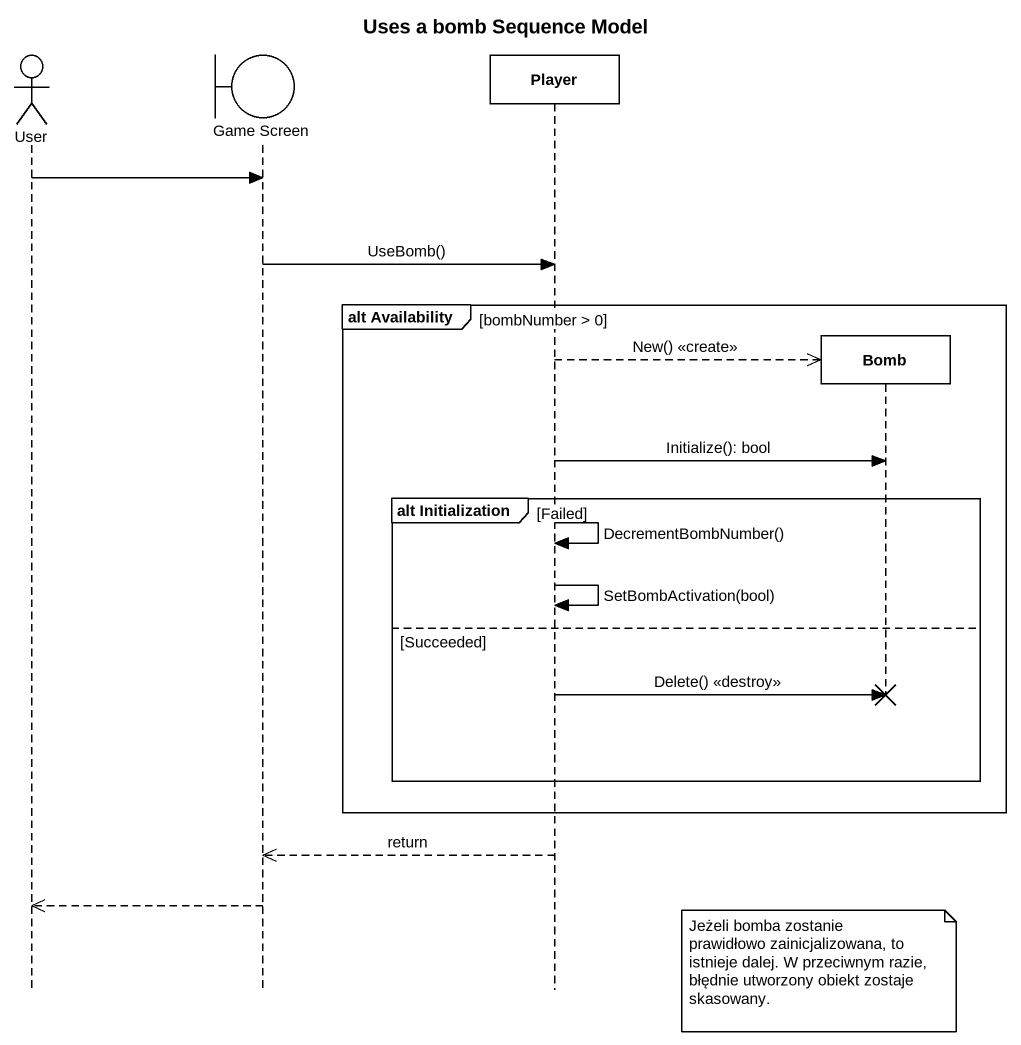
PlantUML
@startuml
title Uses a bomb Sequence Model
hide footbox
actor User
boundary "Game Screen" as Game_Screen
participant Player
participant Bomb

User -> Game_Screen
Game_Screen -> Player : UseBomb()
group alt Availability [bombNumber > 0]
  Player -->> Bomb ** : New() <<create>>
  Player -> Bomb : Initialize(): bool
  group alt Initialization [Failed]
    Player -> Player : DecrementBombNumber()
    Player -> Player : SetBombActivation(bool)
  else Succeeded
    Player -> Bomb !! : Delete() <<destroy>>
  end
end
Player -->> Game_Screen : return
Game_Screen -->> User
note over Bomb
  Jeżeli bomba zostanie
  prawidłowo zainicjalizowana, to istnieje dalej. W przeciwnym razie, błędnie utworzony obiekt zostaje skasowany.
end note
@enduml
